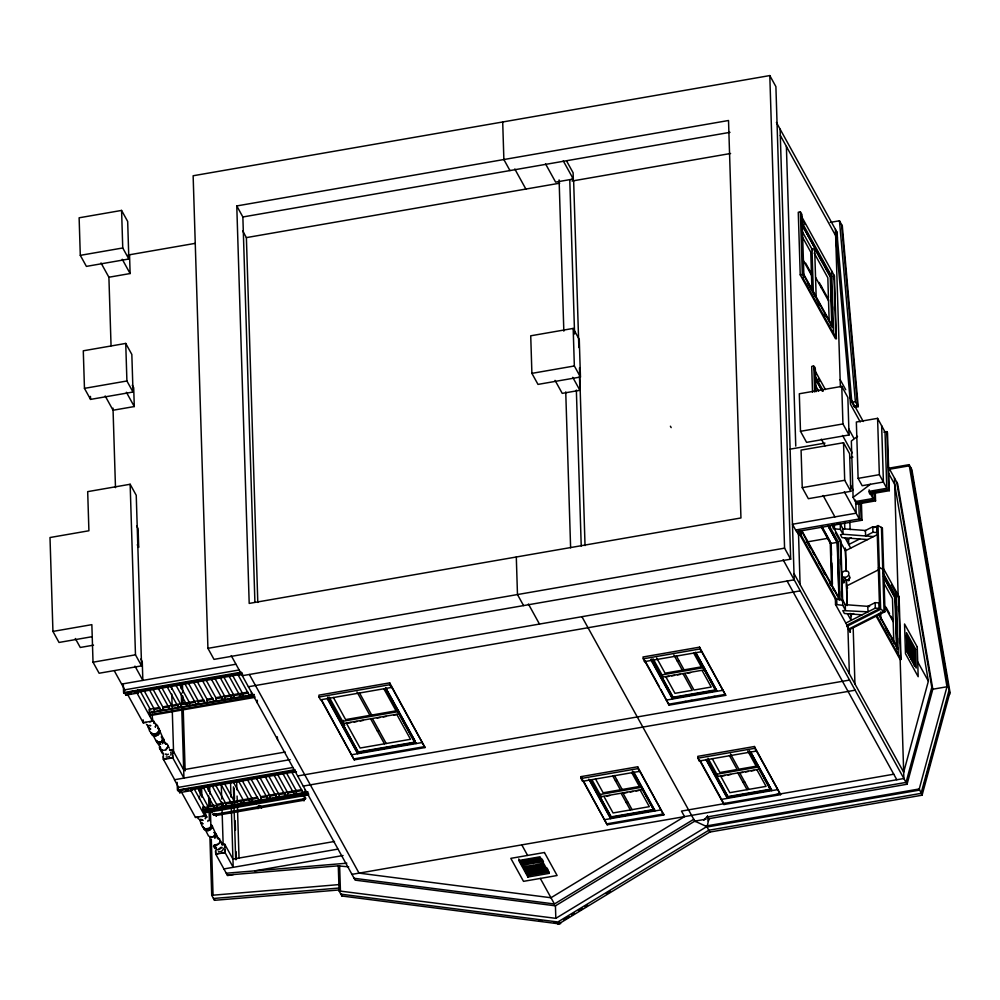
<?xml version="1.0" encoding="UTF-8"?>
<svg xmlns="http://www.w3.org/2000/svg" width="1000" height="1000" viewBox="0 0 1000 1000"><rect width="100%" height="100%" fill="white"/><g stroke="black" fill="none" stroke-linecap="round" stroke-linejoin="round"><path stroke-width="1.5" d="M257.512 806.975L258.025 808.688L257.738 806.938M261.05 806.363L261.55 808.075L260.825 806.4M907.05 652.163L906.513 635.025M907.812 653.538L907.275 636.4M908.575 654.912L908.037 637.775M909.338 656.3L908.8 639.163M910.1 657.675L909.562 640.537M910.863 659.05L911.137 650.387M911.625 660.438L911.087 643.3M912.387 661.812L911.85 644.675M913.15 663.2L912.613 646.062M913.913 664.575L913.375 647.438M914.663 665.95L914.137 648.812M146.237 722.525L143.175 722.675L143.287 720.487M149.775 721.912L152.463 721.062L152.575 718.875M172.4 751.838L172.512 749.65L169.45 749.8M202.075 816.65L204.762 815.812L204.875 813.612M224.7 846.587L224.812 844.388L221.75 844.538M257.375 700.688L257.262 702.875L257.188 700.138M254.938 697.375L150.137 715.588L150.3 713.3M308.762 794.85L203.962 813.062L204.125 810.788M842.475 577.25L843.475 582.562L843.95 581.25M214.237 813.825C216.025 815.362 211.8 814.862 214.237 813.825M258.512 806.4C259.488 808.5 260.287 804.463 258.512 806.4M304.475 798.988L305.087 797.887M152.113 733.25L156.312 741.425L160.3 743.213L157 742.237L156.287 740.4M204.412 828L208.612 836.162M153.675 723.238L154.175 721.3M155.7 725.612L155.3 727.175L156.05 724.837L153.475 721.263M158.387 731.9L159.137 729.675L158.488 727.812L157.413 725.45L154.7 723.175M163.287 738.538L161.488 741.75L157.725 742.4M162.95 741.363L162.862 738.612M163.562 742.475L163.938 741.025L162.312 738.913M205.625 817.638L205.325 818.838L206.225 814.85M208 820.35L207.862 821.475M212.375 826.25L211.85 828.288L208.113 830.888L204.262 829.613L203.425 827.425M214.775 835.238L214.688 832.475M215.588 833.275L213.663 836.438M215.863 837.212L215.775 834.463M888.688 473.462L894.675 484.312L928.375 681.162L903.675 772.237L794 573.562M889.112 468.137L909.112 464.663L911.9 469.712L950 692.25L922.087 795.2L709.812 832.075L707.025 827.025L708.938 818.675L907.05 784.25L932.812 689.212L897.65 483.8L888.538 467.287M922.087 795.2L919.25 788.962L946.975 686.762L909.112 464.663M923.65 786.338L924.862 781.825M926.5 775.825L927.725 771.312M928.538 768.312L929.75 763.8M930.575 760.8L931.787 756.287M932.613 753.288L933.825 748.775M939.538 727.738L940.763 723.225M114.462 671.1L124.8 689.837L123.963 693.312L241.45 672.9M290.15 759.638L174.438 779.75L178.625 787.337L177.787 790.812L295.275 770.413M849.862 577.463L849.125 579.138L847.362 580.05L845.6 579.663L844.875 578.2M303.788 796.35L303.9 796.55M425.012 747.562L389.7 682.862L318.95 695.15L319 697.013L320.5 699.812L391.287 687.475L391.25 686.4L425.012 747.562L354.263 759.862L321.238 700.025M644.538 661.625L642.95 657L699.55 647.163L725.725 695.325L669.125 705.15L644.5 660.55L644.538 661.625L701.137 651.787L701.1 650.713L725.725 695.325M582.6 781.287L582.587 780.175L607.212 824.788L663.825 814.95L637.65 766.787L581.038 776.625L581.1 778.487L582.6 781.287L639.225 771.413L639.2 770.337L663.825 814.95M701.137 651.787L699.55 647.163M639.2 771.45L637.65 766.787M699.338 761L699.338 759.887L723.962 804.5L780.575 794.663L754.4 746.513L697.788 756.35L697.85 758.2L699.338 761L755.975 751.125L755.938 750.05L780.575 794.663M755.95 751.162L754.4 746.513M191.562 787.525L191.65 790.537L179.713 792.613L181.262 791.663L179.713 792.613L178.438 790.312M296.475 771.825L293.55 772.325L295.35 771.85L293.55 772.325L292.538 770.487L295.35 771.85M169.6 706.388C167.362 709.75 173.837 709.262 172.05 706.162L161.7 687.425M158.6 731.75L154.812 734.388L152.575 734.237L149.65 731.25L148.438 727.537M157.312 734.188L159.113 730.975L158.55 729.4M159.188 733.7L155.988 735.925L152.662 734.837M161.363 741.7L162.85 739.038L161.213 736.925M161.9 742.537L163.588 739.513L159.65 730.6M165.725 749.538L166.9 748.263M231.513 695.625C229.275 698.988 235.75 698.5 233.95 695.4L223.612 676.675M214.587 805.4C212.338 808.763 218.825 808.275 217.025 805.175L206.688 786.438M209.25 828.2L210.9 826.488M210.963 827.475L207.75 829.712L204.438 828.612M214.2 837.288L215.888 834.25L211.95 825.337L209.75 829L207.575 829.9L203.713 828.625L202.875 826.438M219.2 843L218.025 844.287L214.725 844.85M221.163 847.25L218.8 848.888M222.138 847.4L218.713 849.775L216.412 849.65M276.5 794.65C274.25 798.012 280.738 797.513 278.938 794.412L268.587 775.688M181.262 791.663L179.713 792.613M703.65 820.337L707.537 816.137L709.425 819.562M836.4 338.612L802.638 277.45L803.925 277.162L801.975 214.562L800.375 211.887L798.275 212.25L800.225 274.837L835.512 338.762L836.4 338.612L834.45 276.025L801.413 216.188M825.413 389.575L814.125 369.113C817.3 369.5 813.525 364.25 811.712 366.512L812.525 392.3M857.525 436.362L851.338 441.025L853.1 497.362L855.35 501.575L873.037 498.5L872.85 492.413M853.1 497.362L870.4 484.288M563.95 919.925L569.25 916.663M571.9 915.037L574.55 913.413M578.525 910.975L582.513 908.538M585.163 906.912L587.812 905.288M606.362 893.913L610.35 891.475M354.137 878.3L554.425 903.988L693.763 819.287M231.225 655.638L355.15 880.138L555.438 905.825L694.788 821.125L706.1 819.163M227.288 875.062L338.275 865.837L339.1 890.95L555.825 918.337L705.7 827.25L919.287 790.138M558.837 923.05L559.975 922.362L560.662 923.612L557.888 924.1M709.812 832.075L558.862 923.838L341.887 896L339.1 890.95M258.812 805.987L259.475 805.875M849.15 580.562L848.288 580.712M847.275 539.688L851.3 537.65M864.725 530.85L872.775 526.775L876.737 527.075L876.912 532.55L872.95 532.25L865.612 535.975L865.438 530.487L842.9 528.787L840.238 523.975L837.275 523.45M873.988 527.6L878.025 525.562L882.387 527.962L885 611.675L848.95 629.925L848.913 628.362M859.688 538.975L848.725 544.525L848.55 539.05M877.7 534.45L845.413 550.8L840.375 541.675M878.325 567.938L879.338 567.413L883.688 569.812M878.838 569.637L846.513 586.013L847.65 588.075M853.662 613.525L850.925 614.913L851.1 620.388L847.425 613.725M845.8 623.075L875.312 608.125L879.275 608.413L879.112 602.938L875.15 602.638L867.812 606.35L867.987 611.838L842.788 610.588L844.388 613.5L862.062 614.837M850.125 629.125L850.225 632.225L846.975 626.325L880.65 609.275L885 611.675M848.525 629.163L884.062 611.163L881.45 527.438M162.512 743.65L164.237 740.562L163.45 738.587M214.812 838.388L216.537 835.3L214.387 832.387M166.412 755.037L168.412 754.212M209.325 828.213L204.875 828.988L201.962 825.987L200.738 822.275M213.787 836.488L210.025 837.15M160.725 744.4L157.537 743.337L156.738 741.363M174.65 779.712L163.487 759.475L166.163 758.625M233.463 874.55L227.575 875.575L215.787 854.212L218.475 853.375M539.825 857.663L520.45 861.038M540.588 859.05L521.213 862.412M541.35 860.425L521.975 863.787M542.112 861.8L522.737 865.175M533.188 865.35L542.863 863.188M543.625 864.562L524.263 867.925M544.388 865.95L525.025 869.312M545.15 867.325L525.788 870.688M545.913 868.7L526.538 872.075M546.675 870.088L527.3 873.45M547.438 871.462L528.062 874.825M769.8 75.575L193.137 175.763L207.925 648.337L214.013 659.375L790.675 559.188L775.9 86.613L769.8 75.575L784.575 548.15L790.675 559.188M121.587 210.425L79.125 217.8L80.3 255.35L86.4 266.388L128.85 259.012L127.675 221.462L121.587 210.425L122.75 247.975L128.85 259.012M236.775 205.938L728.525 120.5L740.95 517.962L249.2 603.413L236.775 205.938L242.862 216.975L254.9 601.975M242.862 216.975L730 132.338M80.3 255.35L122.75 247.975M128.112 255.012L195.1 243.375M566.65 161.1L573.112 172.775L573.3 179.037L555.612 182.113L545.575 163.938M242.688 230.925L246.388 237.613L559.738 183.175M572.05 181.025L730.588 153.488M101.013 262.95L108.9 277.238L130.125 273.538L129.537 254.762M125.738 343.425L83.287 350.8L84.462 388.363L90.55 399.4L133.012 392.025L131.838 354.462L125.738 343.425L126.912 380.988L133.012 392.025M830.238 222.387L839.463 220.787L842.312 225.95L858.088 405.112L858.138 406.675L854.6 407.287L851.85 402.312L836.85 231.938M831.787 325.55L830.263 276.988L814.65 248.713L812 249.163L813.375 293.175M84.462 388.363L126.912 380.988M800.225 274.837L802.475 274.513L803.925 277.162M834.45 276.025L833.562 276.175L833.65 279.225M801.725 224.412L830.825 276.9L832.275 326.987L803.4 274.475M573.175 328.425L530.725 335.8L531.9 373.363L538 384.4L580.45 377.013L579.275 339.462L573.175 328.425L574.35 365.975L580.45 377.013M132.262 385.175L133.7 387.775L134.288 406.55L113.062 410.238L105.175 395.962M531.9 373.363L574.35 365.975M579.462 376.062L579.913 390.288L562.225 393.363L555.05 380.375M52.938 631.413L91.85 624.65L93.025 662.2L99.125 673.238L141.575 665.863L136.237 495.3L130.15 484.263L87.688 491.637L88.912 530.763L50 537.525L52.938 631.413L59.025 642.45L91.962 636.725M841.775 386.388L799.312 393.762L800.487 431.312L806.587 442.35L849.038 434.975L847.862 397.425L841.775 386.388L842.938 423.938L849.038 434.975M851.85 402.312L855.387 401.7L858.138 406.675M853.95 406.1L857.487 405.487L841.55 224.575M800.487 431.312L842.938 423.938M886.787 488.3L885.025 431.962L877.588 418.338L856.35 422.025L858.112 478.363L862.175 485.712L883.413 482.025L886.787 488.3L869.1 491.375L873.037 498.5M883.875 432.163L886.862 431.637L887.5 432.788L889.312 490.688L869.85 494.075L869.125 489.875M790.113 449.15L824.987 443.1M843.525 442.725L801.075 450.1L802.25 487.65L808.35 498.688L850.8 491.312L849.625 453.762L843.525 442.725L844.7 480.275L850.8 491.312M849.825 457.663L852.862 457.137M889.15 469.3L909.15 465.838M802.25 487.65L844.7 480.275M858.112 478.363L879.35 474.675L883.413 482.025L881.65 425.7M869.225 492.925L888.675 489.538L889.312 490.688M855.462 503.125L874.925 499.738L875.562 500.887L856.1 504.275L855.375 500.075M93.525 645.163L80.262 647.463L75.312 638.5M795.638 530.013L861.087 518.65L861.975 520.25L796.525 531.625L792.463 524.263L856.137 513.2L855.8 502.475M801.188 534.062L798.525 534.525L797 531.763L799.663 531.3L801.188 534.062L801.087 531M833.162 528.625L840.413 529.45L843.062 534.263L873.525 536.562M93.025 662.2L135.475 654.825L141.575 665.863M806.737 541.987L828.138 538.263M207.925 648.337L784.575 548.15M821.35 527.163L830.25 543.288L831.137 543.138L831.513 555.325M837.325 542.062L838.213 541.912L840.025 599.812L802.113 531.15M821.875 527.112L830.9 543.462L837.2 542.362L838.962 598.7L801.25 530.588M121.625 684.087L235.825 664.25M124.8 689.837L239 670M241.062 672.212L123.588 692.625L123.338 684.837M129.1 692.038L136.562 690.738L137.825 693.037L125.887 695.113L124.625 692.812M241.637 672.5L238.713 673.012L239.725 674.85L242.65 674.338M138.2 690.938L239.963 673.263M128.763 693.938L131.412 693.475M134.062 693.012L137.825 693.037L137.738 690.013M137.312 692.35L240.6 674.412M248.4 686.75L800.288 590.85M159.725 707.425L149.1 709.275L149.325 712.638L254.125 694.425M162.763 706.9L203.775 699.775M206.812 699.25L212.887 698.188M215.925 697.663L247.825 692.125M153.8 709.5L159.887 708.438M162.925 707.913L169 706.862M172.037 706.338L178.113 705.275M181.15 704.75L194.812 702.375M197.85 701.85L203.925 700.788M206.975 700.263L213.05 699.2M216.088 698.675L222.162 697.625M225.2 697.1L247.975 693.138M149.325 712.638L254.025 694.975M149.225 713.188L149.987 714.575L254.788 696.363M799.212 533.538L835.35 599L842.613 599.837L845.263 604.65L845.438 610.138L842.775 605.312L840.8 540.712L832.113 524.963M127.413 694.125L143.175 722.675L152.463 721.062L152.25 714.225M835.375 599.012L835.537 604.487L842.775 605.312M319 697.013L389.762 684.712L389.7 682.862M883.775 576.025L895.575 597.4L896.462 597.25L883.188 573.2M898.2 596.975L899.087 596.825L901.038 659.425L900.163 659.575L876.125 616.05M895.35 597.725L897.025 647.775L878.45 614.125M643.012 658.863L699.613 649.025M677.288 661.087L679.062 660.788M169.862 750.1L172.512 749.65L183.688 769.875L183.938 778.1L172.775 757.862L172.5 754.975M399.175 711.475L342.562 721.312L342.638 723.65L358.25 751.938L414.862 742.1M342.638 723.65L399.25 713.825M347.975 723.062L351.025 722.525M354.062 722L357.1 721.475M360.138 720.95L363.188 720.413M377.113 718L380.15 717.475M383.188 716.938L386.238 716.413M393.837 715.088L396.875 714.562L410.525 739.287L360.112 748.037L346.463 723.325M163.212 756.587L163.487 759.475L172.775 757.862L172.512 749.65M704.45 667.5L662 674.875L662.075 677.225L673.112 697.237L715.575 689.862L704.525 669.85L662.075 677.225M668.763 676.4L665.9 676.9L674.975 693.337L692.212 690.337L683.138 673.9M671.637 675.9L674.513 675.4M677.387 674.9L680.263 674.4M687.788 673.088L690.662 672.588M377.325 730.938L379.087 730.638M285.225 752.038L183.675 769.688L181.775 708.838M906.838 636.812L913.875 649.55L915.638 649.237L916.225 668.025L907.087 651.462L906.5 632.688L915.638 649.237M327.8 697.138L358.275 752.425L414.875 742.6L385.15 688.75M416.012 742.9L357.638 753.037L327.4 698.175M351.475 754.8L422.225 742.513M666.338 700.1L722.938 690.263M178.625 787.337L292.812 767.5M353.75 758.938L424.513 746.65M668.612 704.237L725.225 694.4M682.875 701.988L685.925 701.45M688.988 700.913L692.05 700.387M705.812 698L708.875 697.463M711.938 696.925L715 696.4M294.887 769.712L177.413 790.125L177.162 782.337M179.938 790.05L188.888 788.5M191.137 789.837L295.938 771.625M185.238 790.975L187.887 790.512M297.65 775.962L849.55 680.075M303.238 786.087L855.125 690.2M207.475 805.962L213.55 804.912M216.588 804.375L257.6 797.25M260.637 796.725L301.65 789.6M203.688 808.138L202.925 806.75L203.075 807.763L222.812 804.338M225.863 803.812L257.75 798.263M260.788 797.738L266.863 796.688M269.9 796.162L275.988 795.1M279.025 794.575L285.1 793.512M288.137 792.987L301.8 790.612M307.95 791.9L203.012 809.887M203.075 807.763L203.038 810.662L307.85 792.463M203.038 810.662L203.8 812.05L308.612 793.838M181.238 791.625L195.475 817.425L204.762 815.812L204.675 813.075M932.812 689.212L946.975 686.762M215.925 814.125L303.712 798.875M216.15 815.487L303.938 800.238M581.1 778.487L637.7 768.65M697.85 758.2L754.45 748.363M222.162 844.85L224.812 844.388L232.938 859.1L334.487 841.462M615.388 780.713L617.15 780.413M215.512 851.325L215.787 854.212L225.075 852.6L233.2 867.325L231.337 807.95M641.025 787.387L600.087 794.5L600.163 796.85L611.213 816.862L653.662 809.488L642.625 789.475L600.163 796.85M757.775 767.113L716.838 774.225L716.912 776.575L727.962 796.575L770.413 789.2L759.362 769.188L716.912 776.575M606.862 796.025L609.738 795.525M624.438 792.962L627.312 792.463M630.188 791.975L633.062 791.475M635.938 790.975L638.812 790.475M722.175 775.987L725.05 775.487M727.925 774.987L730.8 774.488M742.625 772.438L739.75 772.938L748.825 789.375M745.5 771.938L748.375 771.438M751.25 770.938L754.125 770.438M223.912 868.938L337.812 849.137M626.25 802.613L628.013 802.3M743 782.325L744.762 782.013M254.688 870.863L343.062 855.512M590.625 779.95L611.225 817.35L653.675 809.975L632.35 771.237M338.312 865.913L348.713 866.838M604.425 819.725L661.025 809.887M721.175 799.438L777.775 789.6M606.712 823.863L663.312 814.025M723.462 803.575L780.062 793.737M660.738 814.7L663.8 814.163M725.312 803.475L681.488 811.087L684.538 816.612L550.975 897.75L359.038 873.125L249.375 674.475M775.85 794.7L893.75 774.212M209.875 836.237L211.725 895.3L338.862 884.613M351.962 874.362L903.888 778.525M707.913 816.825L906.038 782.412L931.8 687.375L896.637 481.962M694.788 821.125L705.662 826.075L919.25 788.962M518.737 858.938L527.875 875.487L549.1 871.8L549.15 873.363L527.925 877.05L518.787 860.5L540.013 856.812L549.15 873.363M293.55 772.325L295.15 772.062M523.5 866.55L533.212 865.35M226.275 873.225L346.838 863.2M213.475 898.475L339.125 888.037M211.725 895.3L214.488 900.312L340.138 889.875M169.7 758.012L172.775 757.862M195.475 817.425L198.538 817.262M222.013 852.763L225.075 852.6L224.812 844.388M149.55 725.525L150.838 725.612L148.075 725.55L146.512 724.475M152.912 734.163L154.95 734.287M155.45 734.963L152.137 733.863M159.812 742.337L157.075 741.425M165.113 754.062L166.5 754.15M210.55 836.975L212.113 837.075M867.6 539.562L842.025 537.638L840.413 534.725L843.062 534.263L842.9 528.787M845.263 604.65L869.638 606.487M165.463 743.012L167.413 744.188L168.062 746.012L166.038 749.887L161.912 750.612L159.975 749.35L159.338 747.525M217.763 837.75L219.713 838.925L219.812 843.037L216.287 845.487L213.925 845.238M340.875 894.163L557.837 921.988L708.8 830.238L921.075 793.363L948.988 690.413L910.888 467.875M538.737 920.4L541.812 920.812M554.125 922.438L557.2 922.837M305.075 797.9L305.5 798.675L304.475 798.975M136.725 692.55L137.825 693.037L136.725 692.55L152.463 721.062M251.412 692.175L251.7 694.287L249.05 694.75L237.85 674.463M242.575 693.713L242.862 695.825L240.212 696.287L229.013 676M224.887 696.787L224.963 699.125L222.512 699.35L211.325 679.075M216.038 698.312L216.112 700.662L213.675 700.888L202.475 680.6M207.2 699.85L207.262 702.2L204.825 702.425L193.625 682.138M198.35 701.388L198.425 703.737L195.987 703.962L184.788 683.675M189.5 702.925L189.8 705.037L187.138 705.5L175.938 685.212M305.238 789.65L305.312 792L302.875 792.225L291.675 771.938M180.662 704.463L180.738 706.812L178.3 707.038L167.1 686.75M296.4 791.188L296.475 793.538L294.025 793.763L282.838 773.475M287.55 792.725L287.625 795.075L285.188 795.3L273.988 775.013M162.975 707.537L163.05 709.887L160.613 710.113L149.412 689.825M154.125 709.075L154.2 711.425L151.762 711.65M269.862 795.8L269.938 798.15L267.5 798.375L256.3 778.088M261.012 797.337L261.3 799.45L258.65 799.912L247.45 779.625M157.587 728.188L159.238 729.325L160.075 731.513L157.988 735.25L153.613 736.012L151.962 734.875L151.125 732.688M252.175 798.875L252.463 800.987L249.812 801.45L238.612 781.162M149.475 728.188L150.738 729.062L148.512 727.95L147.463 725.438M162.662 738.787L166.25 744.35L165.012 743.487M243.325 800.413C245.763 803.012 239.325 804.675 240.9 801.025M159.35 744.225L157.713 742.113M161.175 749.25L162.425 750.113M234.488 801.938L234.562 804.287L232.125 804.513L220.925 784.225M163.35 753.238L161.112 751.538L160.362 748.9M225.637 803.475L225.712 805.825L223.275 806.05L212.075 785.763M207.95 806.55L208.238 808.662L205.588 809.125M205.775 816.012L207.3 817.062M201.775 822.925L203.038 823.8L200.812 822.688L199.775 820.188M214 832.55L215.162 833.35M203.7 827.85L205.212 828.9M204.975 829.575L206.388 830.55L210.15 829.9L211.938 826.688L211.388 825.113M217.312 838.225L218.55 839.087L216.3 834.463M220.375 842.05L222 843.175M168 745.738L169.312 748.15M220.3 840.487L221.612 842.887M213.412 846.287L216.6 848.263L214.875 846.025M197.875 818.3L200.375 820.3L203.137 820.35L200.888 819.6L201.238 820.238L200.863 819.163M776.413 122.463L837.225 232.625L837.4 238.263M780.3 135.412L835.65 235.662L850.5 404.3L860.238 421.925M803.525 221.762L805.025 224.488M801.587 221.663L831.825 276.438L830.938 276.588L832.5 326.712M801.438 223.15L831.05 276.575L832.613 326.688M801.838 224.4L830.825 276.9M801.612 230.35L812.763 250.55M814.175 253.05L827.825 277.775L828.45 297.75M802.862 237.825L810.763 252.138L811.388 272.113M819.2 282.462L828.487 299.288L829.163 320.838M815.625 277.45L828.538 300.863M805.625 263.125L811.438 273.65L811.963 290.587M802.812 259.513L811.475 275.212M803.2 273.3L833.438 328.075M807.475 282.812L812.013 290.8M813.487 293.475L814.963 296.15M816.438 298.825L820.125 305.5M826.025 316.188L824.438 313.538L825.888 316.288M830.45 324.2L831.925 326.875M818.45 302.825L819.938 305.512M840.15 379.637L845.738 389.75M849.887 397.275L863.263 421.5M848.625 428.725L853.787 438.088M818.438 378.688L819.938 381.4M815.8 377.312L823.325 390.962M815.775 378.812L822.562 391.087L815.675 378.837M815.163 378.65L821.888 390.625M815.75 385.863L818.688 391.2M842.562 435.462L852.163 452.85M850.387 485.062L853.337 490.412M821.338 439.15L825.025 445.838M844.325 491.8L859.312 518.95L858.838 503.625M883.75 569.062L899.087 596.825M891.438 584.738L895.95 592.9M948.9 693.175L949.6 694.438L949.525 691.988M883.888 576L895.688 597.375L897.3 649.013M883.462 576.188L895.462 597.7M883.75 577.6L894.912 597.8L896.425 646.35M883.838 582.975L892.463 598.587L893.85 643.175M917.712 661.85L928.375 681.162M889.575 613.663L886.025 607.225L886.075 608.787M891 616.237L893.138 620.1M884.625 606.15L893.175 621.663M823.1 495.487L834.912 516.888M845.05 537.863L850.713 548.125M835.4 532.675L839.925 540.862M878.9 614.15L898.075 648.888M829.287 525.75L838.213 541.912M885.5 627.638L889.925 635.662M891.4 638.325L892.875 641M828.413 525.913L837.438 542.05L839.137 599.963M828.175 526.013L837.2 542.362M828.062 526.038L837.1 542.388M876.862 615.625L901.038 659.425M822.212 526.987L830.387 541.788M850.088 613.375L851.5 615.95M806.55 540.7L811 548.787L806.438 540.725M812.487 551.475L813.975 554.163M818.438 562.25L819.925 564.938M821.413 567.638L825.125 574.362M831.075 585.138L829.587 582.438L830.962 585.15M832.562 587.825L834.038 590.513M823.525 571.688L825.013 574.388M800.088 533.375L836.55 599.425M835.537 604.487L847.788 626.675M563.263 160.863L573.3 179.037M783.125 559.75L907.05 784.25M572.275 178.3L573.638 180.75L578.85 347.562M787.125 581.05L896.8 779.725M670.4 426.225L671.162 427.612M514.788 168.988L525.875 189.05M509.963 170.575L503.875 159.537L502.7 121.975M572.737 377.3L579.913 390.288M695.638 652.362L716.725 690.55L672.5 698.337L651.413 660.05M750.475 751.712L771.562 789.9L727.337 797.575L706.263 759.388M695.638 652.463L716.725 690.65L672.5 698.238L672.525 699.025L650.688 659.475M750.487 751.8L771.562 790L727.337 797.675L727.362 798.363L706.287 760.175M695.662 653.15L716.75 691.338M749.75 751.125L771.587 790.675M694.987 652.95L715.588 690.35L673.138 697.725L651.8 658.988M749.1 750.962L770.425 789.688L727.975 797.062L707.375 759.663M693.637 652.962L701.325 666.875L665.062 673.175L656.675 657.987M747.788 751.038L756.162 766.213L738.913 769.212L730.512 753.988M702.163 670.6L711.237 687.038L693.988 690.037L684.912 673.587M757 769.938L766.075 786.375L729.812 792.675L720.738 776.237M676.35 655.875L684.075 669.862M673.9 654.963L682.3 670.175M729.425 755.525L737.15 769.513L719.9 772.513L712.212 758.6M737.975 773.238L747.062 789.688M653.188 658.925L662.763 676.263M708.025 758.263L717.6 775.6M645.188 661.062L659.388 686.775M660.888 689.488L669.125 705.15M700.037 760.4L723.188 802.362M581.925 616.7L695.05 821.625M633.737 771.988L654.812 810.275L610.6 817.962L589.513 779.675M633 771.413L654.837 810.962L654.812 810.175L610.588 817.862L610.612 818.65L588.787 779.1M631.737 772.588L639.412 786.5L603.15 792.8L595.475 778.888M640.25 790.225L649.325 806.663L613.062 812.962L603.987 796.525M528.4 604L539.475 624.075M523.575 605.588L517.475 594.55L516.3 557M614.45 775.5L622.163 789.488M623 793.213L632.075 809.663M612.675 775.812L620.4 789.8M621.237 793.525L630.312 809.963M592.025 779.875L601.562 797.175M581.038 776.625L582.537 779.338M584.038 782.038L607.212 824.788M542.075 859.062L543.475 861.612M546.987 867.975L548.4 870.525M521.75 844.8L527.612 855.438M540.312 878.425L554.425 903.988M391.25 687.513L389.762 684.712M385.775 688.025L415.275 741.462M385.775 688.125L415.275 741.562M385.8 688.812L416.037 743.587L416.012 742.8L357.638 752.95L357.663 753.725L327.425 698.95M385.15 688.65L414.875 742.5M383.825 688.725L396.037 710.837L345.625 719.6L333.413 697.475M122.238 259.262L130.125 273.538M359.487 692.913L371.712 715.062M372.55 718.787L386.2 743.512M357.013 691.938L369.95 715.375M370.788 719.1L384.425 743.812M329.2 697.1L344.8 725.35M321.95 700.588L354.263 759.862M126.4 392.275L134.288 406.55M232.463 675.138L242.8 693.863M286.288 772.613L296.625 791.35M277.438 774.15L287.775 792.875M136.675 526.013L138.1 528.612L138.688 547.388L137.262 544.788M220.162 677.537L231.363 697.825M214.775 678.2L225.113 696.938M265.138 776.55L276.337 796.838M205.925 679.737L216.262 698.475M259.75 777.225L270.087 795.95M197.075 681.275L207.425 700.013M250.9 778.763L261.25 797.487M188.238 682.812L198.575 701.55M242.062 780.3L252.4 799.025M179.387 684.35L189.737 703.088M233.212 781.825L243.55 800.562M170.55 685.888L180.888 704.625M224.375 783.363L234.713 802.1M215.525 784.9L225.863 803.637M158.25 688.288L169.45 708.575M140.838 659.025L142.262 661.625L142.85 680.4L134.963 666.112M152.863 688.962L163.2 707.7M203.238 787.3L214.425 807.588M144.012 690.5L154.35 709.237M197.838 787.975L208.175 806.712M140.188 691.1L150.7 710.138M194.013 788.587L204.5 807.6M158.7 728.337L159.537 730.512L157.45 734.262L153.062 735.025L151.225 733.538M150.137 715.588L149.987 714.575M190.387 788.238L191.65 790.537M203.962 813.062L203.8 812.05M190.525 790.013L204.762 815.812M214.8 848.538L214.025 846.475M849.525 575.975L849.525 578.837L848.15 579.913L846.462 580.163L844.575 578.138M160.138 746.875L160.625 748.25L157.413 742.438M161.725 751.737L162.35 753.538M157.1 741L157.562 742.3M304.812 796.388L304.662 796.388M707.537 816.137L708.263 821.175M910.325 641.925L911.137 650.4M277.312 736.787L277.575 739.675M224.8 849.712L225.075 852.6M839.463 220.787L855.387 401.7M913.875 649.55L914.375 665.65M898.575 595.913L900.537 658.5M894.475 478.05L898.175 596.375M898.487 606.138L898.625 610.725M899.488 638.2L899.638 643.062M900.075 657.075L903.875 778.5M896.287 591.763L898.25 654.362M895.575 597.4L897.188 649.038M886.862 431.637L888.675 489.538M877.588 418.338L879.35 474.675M878.025 525.562L880.65 609.275M880.625 612L880.863 619.587M877.05 527.25L879.587 608.612L846.938 625.163L846.975 626.325M875.275 491.75L875.562 500.887M874.688 492.125L874.925 499.738M872.775 526.775L872.95 532.25M875.15 602.638L875.312 608.125M861.4 501.85L861.975 520.25M860.55 501.775L861.087 518.65M849.862 521.85L850.113 529.65M853.175 627.825L854.938 683.938M850.238 629.113L850.337 632.212M835.45 229.412L840.375 386.912M844.625 522.575L844.812 528.812M845.45 549.075L846.125 570.913L845.325 548.062M846.425 580.262L847.2 605.212M847.887 627.038L849.35 673.825M846.325 579.987L847.125 605.6M833.938 275.1L835.9 337.7M834.513 306.712L834.613 309.762M840.238 523.975L840.413 529.45M840.3 539.788L842.212 601.025M831.65 270.963L833.612 333.55M840.5 559.237L840.638 563.825M841.5 591.375L841.65 595.975M834.362 524.288L834.5 528.4M836.7 598.787L836.862 604.263M833.037 524.525L833.125 527.263M831.75 562.95L832.425 584.275M830.9 543.462L832.237 586.087M830.25 543.288L831.538 584.425M821.388 286.413L821.438 287.975M814.65 248.713L816.175 297.262M815.337 368.9L816.05 391.662M813.812 366.138L814.625 391.938M800.375 211.887L802.325 274.475M786.388 146.45L795.763 446.112M798.45 531.838L800.1 584.6M780.1 129.15L794.2 579.812L242.3 675.7L242.225 673.2M723.938 803.713L723.962 804.5M705.662 826.075L705.7 827.25M579.487 367.837L585.037 545.562M569.763 179.638L574.587 333.975M576.35 390.1L581.225 546M559.1 179.913L563.837 331.138M565.737 391.938L570.612 547.837M555.438 905.825L555.825 918.337M527.875 875.487L527.925 877.05M343.25 720.337L343.325 722.688M341.838 894.438L341.887 896M339.637 865.837L340.425 890.713M285.125 793.337L285.188 795.3M267.438 796.413L267.5 798.375M246.388 237.613L257.8 602.425M240.15 694.325L240.212 696.287M236.65 782.038L236.9 789.812M237.087 796.038L237.288 802.262M237.438 806.925L239.037 858.263M234.175 788.25L234.525 799.1M235.2 820.8L235.487 830.1M236.163 851.8L236.412 859.55M233.425 786.862L233.85 800.812M234.05 807.013L235.7 859.712M232.062 802.562L232.125 804.513M230.562 783.15L231 797.1M222.463 697.4L222.512 699.35M223.212 804.1L223.275 806.05M221.287 785.05L221.725 799.025M221.825 802.138L221.912 805.238M222.062 809.9L223.137 844.075M215.662 850.113L215.787 854.212M214.45 898.75L214.488 900.312M209.65 786.275L209.887 794.038M210.037 798.7L210.287 806.475M210.425 811.137L210.863 825.125M211.3 839.112L213.05 895.075M208.325 786.5L208.463 791.162M208.612 795.825L208.95 806.712M209.1 811.375L209.387 820.7M201.612 787.9L201.9 797.188M200.6 787.825L200.85 795.562M199.887 787.987L200.087 794.188M199.088 786.825L199.225 791.475M199.375 796.125L199.475 799.212M187.075 703.55L187.138 705.5M182.475 685.062L182.712 692.862M182.812 695.987L183.05 703.787M183.25 710.025L185.15 770.888M181 683.863L181.137 688.55M181.287 693.225L181.625 704.15M178.238 705.088L178.3 707.038M171.513 686.2L171.612 689.325M171.75 694L172.1 704.912M172.288 711.15L173.6 753.238M163.312 754L163.487 759.475M143.088 719.938L143.175 722.675M130.15 484.263L135.475 654.825M123.875 690.2L123.963 693.312M108.9 277.162L111.05 345.763M113 408.125L115.487 487.638M90.463 396.4L90.55 399.4M844.188 580.375A3.15 0.7 80.1 0 1 843.388 582.25A3.15 0.7 80.1 0 1 842.625 577.013M223.363 848.263A3.45 2.837 -28.9 0 1 218.463 851.675M170.575 752.138A3.45 2.837 -28.9 0 1 170.662 755.062M169.488 756.35A3.45 2.837 -28.9 0 1 166.163 756.925M256.938 802.987A2.075 1.7 -28.9 0 1 255.9 803.175M257.125 803.337A2.075 1.7 -28.9 0 1 256.087 803.512M212.738 810.362A2.075 1.7 -28.9 0 1 210.338 811.062M213.238 810.288A2.075 1.7 -28.9 0 1 210.538 811.413M302.7 795.037A2.075 1.7 -28.9 0 1 301.675 795.225M302.887 795.387A2.075 1.7 -28.9 0 1 301.375 795.475M215.763 814.15L216.262 816.087L215.763 814.15M303.512 798.75L304.012 800.688L303.512 798.75M212.013 812.188L212.15 812.825L212.087 812.188M213.012 814.35C214.662 817.862 216.038 811.1 213.012 814.35M258.087 806.375C259.738 809.887 261.112 803.112 258.087 806.375M303.85 798.425C305.5 801.938 306.875 795.163 303.85 798.425M848.425 580.138L849.087 579.987L848.425 580.138M127.225 694.388L125.887 695.113L127.238 694.388M544.425 852.513L510.812 858.35L523.513 881.35L557.112 875.512L544.425 852.513M917.25 646.988L904.55 623.987L905.487 653.725L918.175 676.712L917.25 646.988M844.812 577.388A3.825 3.137 -28.9 0 0 848.7 572.337A3.825 3.137 -28.9 0 0 842.387 572.525A3.825 3.137 -28.9 0 0 844.812 577.388"/></g></svg>
